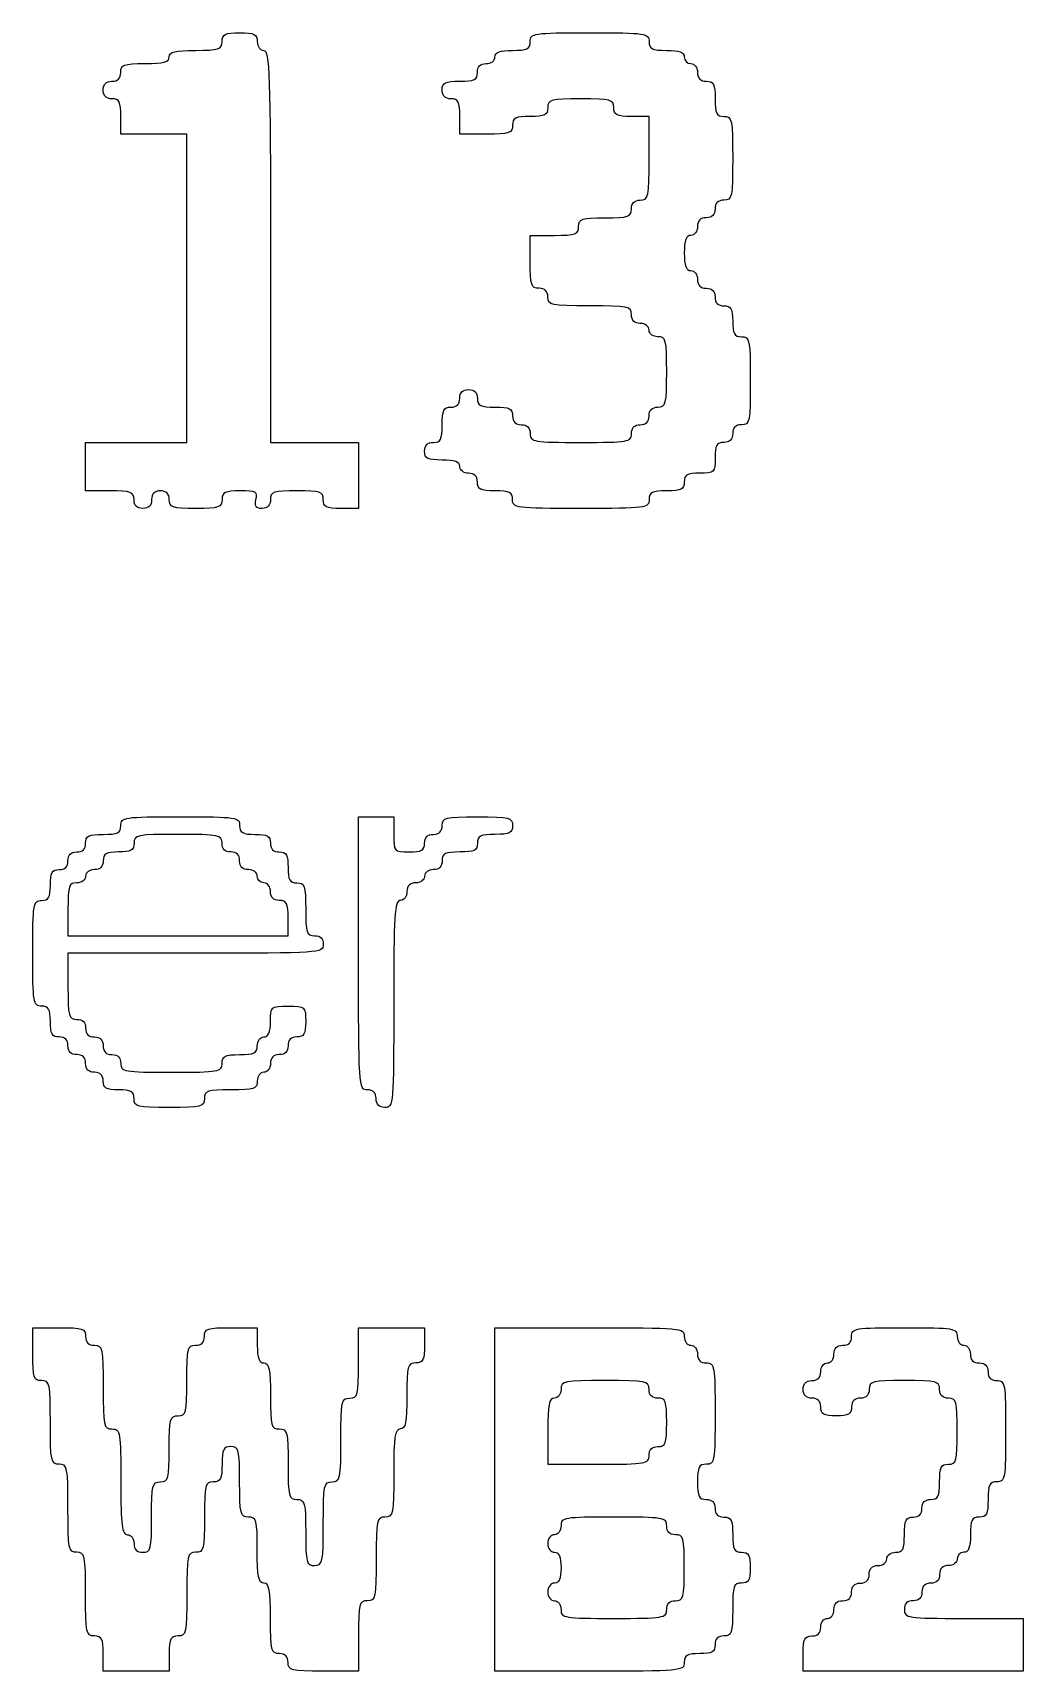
# Model space of a CAD drawing. Extents: x 1.2 to 12.3, y 1.4 to 9.8.
# Drawn here: x 9.998 to 12.186, y 5.849 to 9.466 of the extents above; entities that cross this region are included whole.
import ezdxf

# ---------------------------------------------------------------- set-up
doc = ezdxf.new("R2010")
doc.units = 0
doc.layers.get('0').update_dxf_attribs({"linetype": 'CONTINUOUS'})

msp = doc.modelspace()

# ---------------------------------------------------------------- linework, layer by layer
at = {"color": 7}
for p, q in [((10.192332, 9.242717), (10.192332, 9.281609)), ((10.941035, 9.242706), (10.941035, 9.281598)), ((11.359137, 9.281599), (11.32024, 9.281599)), ((11.359137, 9.189238), (11.359137, 9.281599)), ((10.265257, 9.242717), (10.192332, 9.242717)), ((10.338182, 9.242717), (10.265257, 9.242717)), ((10.338182, 8.902397), (10.338182, 9.242717)), ((10.999373, 9.242706), (10.941035, 9.242706)), ((11.096609, 8.96074), (11.096609, 9.019078)), ((11.096609, 9.019078), (11.150088, 9.019078)), ((10.522923, 8.99477), (10.522923, 8.562079)), ((10.338182, 8.562078), (10.338182, 8.902397)), ((10.114544, 8.5086), (10.114544, 8.562078)), ((10.114544, 8.562078), (10.226364, 8.562078)), ((10.226364, 8.562078), (10.338182, 8.562078)), ((10.522923, 8.562079), (10.620158, 8.562079)), ((10.620158, 8.562079), (10.717392, 8.562079)), ((10.717392, 8.562079), (10.717392, 8.489153)), ((10.114544, 8.455121), (10.114544, 8.5086)), ((10.717392, 8.489153), (10.717392, 8.416228)), ((10.168022, 8.455121), (10.114544, 8.455121)), ((10.221503, 8.435675), (10.221501, 8.435674)), ((11.057713, 8.435664), (11.057713, 8.435674)), ((10.717392, 8.416228), (10.6785, 8.416228)), ((10.717394, 7.434164), (10.717394, 7.735589)), ((10.717394, 7.735589), (10.756287, 7.735589)), ((10.756287, 7.735589), (10.795179, 7.735589)), ((10.795179, 7.735589), (10.795179, 7.696696)), ((10.075647, 7.531399), (10.075647, 7.473061)), ((10.561817, 7.473061), (10.561821, 7.511951)), ((10.075647, 7.473061), (10.318732, 7.473061)), ((10.318732, 7.473061), (10.561817, 7.473061)), ((10.357627, 7.434169), (10.075648, 7.434169)), ((10.075648, 7.434169), (10.075648, 7.361244)), ((10.221499, 7.113296), (10.221501, 7.113292)), ((10.756289, 7.113291), (10.756288, 7.113292)), ((9.997863, 6.549328), (9.997863, 6.607667)), ((9.997863, 6.607667), (10.056201, 6.607667)), ((10.435413, 6.607668), (10.493752, 6.607668)), ((10.493752, 6.607668), (10.493752, 6.568776)), ((10.717394, 6.529883), (10.717394, 6.607671)), ((10.717394, 6.607671), (10.790318, 6.607671)), ((10.790318, 6.607671), (10.863243, 6.607671)), ((10.863243, 6.607671), (10.863243, 6.568778)), ((11.01882, 6.228462), (11.01882, 6.607675)), ((11.01882, 6.607675), (11.227874, 6.607675)), ((11.1355, 6.379175), (11.1355, 6.306249)), ((11.1355, 6.306249), (11.24732, 6.306249)), ((11.359139, 6.325696), (11.359141, 6.325697)), ((11.018821, 5.849257), (11.01882, 6.228462)), ((11.398033, 5.985376), (11.398033, 5.985377)), ((12.054369, 5.96593), (12.185634, 5.96593)), ((12.185634, 5.96593), (12.185634, 5.907592)), ((10.717389, 5.927035), (10.717389, 5.849248)), ((12.185634, 5.907592), (12.185634, 5.849253)), ((10.153438, 5.849254), (10.153438, 5.888141)), ((10.299272, 5.888147), (10.299272, 5.849254)), ((11.699459, 5.849253), (11.699461, 5.888143)), ((10.226363, 5.849254), (10.153438, 5.849254)), ((10.299272, 5.849254), (10.226363, 5.849254)), ((10.717389, 5.849248), (10.639594, 5.849248)), ((11.227876, 5.849257), (11.018821, 5.849257)), ((11.942543, 5.849253), (11.699459, 5.849253)), ((12.185634, 5.849253), (11.942543, 5.849253))]:
    msp.add_line(p, q, dxfattribs=at)
for points in [[(10.357627, 9.427462), (10.409486, 9.427462), (10.415965, 9.429605), (10.415965, 9.446908)], [(10.415965, 9.446908), (10.415965, 9.463114), (10.422419, 9.466355), (10.454858, 9.466355)], [(10.454858, 9.466355), (10.48727, 9.466355), (10.49375, 9.46313), (10.49375, 9.446908)], [(10.49375, 9.446908), (10.49375, 9.436106), (10.500203, 9.427462), (10.508337, 9.427462)], [(11.057712, 9.427451), (11.090124, 9.427451), (11.096604, 9.430679), (11.096604, 9.446898)], [(11.096604, 9.446898), (11.096604, 9.465384), (11.103057, 9.466344), (11.227871, 9.466344)], [(11.227871, 9.466344), (11.352654, 9.466344), (11.359136, 9.465392), (11.359136, 9.446898)], [(11.359136, 9.446898), (11.359136, 9.430692), (11.365589, 9.427451), (11.398028, 9.427451)], [(10.24581, 9.398289), (10.286867, 9.398289), (10.299289, 9.401649), (10.299289, 9.412875)], [(10.299289, 9.412875), (10.299289, 9.42422), (10.312248, 9.427462), (10.357627, 9.427462)], [(10.508337, 9.427462), (10.521082, 9.427462), (10.522923, 9.372901), (10.522923, 8.99477)], [(10.999372, 9.398278), (11.010167, 9.398278), (11.018819, 9.404731), (11.018819, 9.412864)], [(11.018819, 9.412864), (11.018819, 9.423397), (11.029614, 9.427451), (11.057712, 9.427451)], [(11.398028, 9.427451), (11.426118, 9.427451), (11.43692, 9.423418), (11.43692, 9.412864)], [(11.43692, 9.412864), (11.43692, 9.404845), (11.443508, 9.398278), (11.451507, 9.398278)], [(10.172885, 9.359395), (10.185844, 9.359395), (10.192332, 9.365848), (10.192332, 9.378842)], [(10.192332, 9.378842), (10.192332, 9.395929), (10.198785, 9.398289), (10.24581, 9.398289)], [(10.941033, 9.359384), (10.973445, 9.359384), (10.979925, 9.362609), (10.979925, 9.378831)], [(10.979925, 9.378831), (10.979925, 9.391798), (10.986379, 9.398278), (10.999372, 9.398278)], [(11.451507, 9.398278), (11.459606, 9.398278), (11.466093, 9.389634), (11.466093, 9.378831)], [(11.466093, 9.378831), (11.466093, 9.365864), (11.472546, 9.359384), (11.48554, 9.359384)], [(10.153438, 9.339948), (10.153438, 9.352915), (10.159891, 9.359395), (10.172885, 9.359395)], [(10.172885, 9.320501), (10.159926, 9.320501), (10.153438, 9.326954), (10.153438, 9.339948)], [(10.902141, 9.339937), (10.902141, 9.356143), (10.908594, 9.359384), (10.941033, 9.359384)], [(10.921588, 9.32049), (10.908628, 9.32049), (10.902141, 9.326943), (10.902141, 9.339937)], [(11.48554, 9.359384), (11.501746, 9.359384), (11.504987, 9.352931), (11.504987, 9.320492)], [(10.192332, 9.281609), (10.192332, 9.314021), (10.189106, 9.320501), (10.172885, 9.320501)], [(10.941035, 9.281598), (10.941035, 9.31401), (10.937809, 9.32049), (10.921588, 9.32049)], [(11.135496, 9.301046), (11.135496, 9.284841), (11.129042, 9.281599), (11.096603, 9.281599)], [(11.208422, 9.320493), (11.141977, 9.320493), (11.135496, 9.318747), (11.135496, 9.301046)], [(11.281348, 9.301046), (11.281348, 9.318765), (11.274894, 9.320493), (11.208422, 9.320493)], [(11.32024, 9.281599), (11.287828, 9.281599), (11.281348, 9.284825), (11.281348, 9.301046)], [(11.504987, 9.320492), (11.504987, 9.288079), (11.508212, 9.2816), (11.524434, 9.2816)], [(11.057711, 9.262153), (11.057711, 9.244865), (11.051258, 9.242706), (10.999373, 9.242706)], [(11.096603, 9.281599), (11.064191, 9.281599), (11.057711, 9.278374), (11.057711, 9.262153)], [(11.524434, 9.2816), (11.542515, 9.2816), (11.543881, 9.275147), (11.543881, 9.189228)], [(11.33969, 9.096866), (11.357772, 9.096866), (11.359137, 9.103319), (11.359137, 9.189238)], [(11.543881, 9.189228), (11.543881, 9.103338), (11.542531, 9.096855), (11.524434, 9.096855)], [(11.320243, 9.077419), (11.320243, 9.090386), (11.326696, 9.096866), (11.33969, 9.096866)], [(11.524434, 9.096855), (11.511475, 9.096855), (11.504987, 9.090402), (11.504987, 9.077409)], [(11.203566, 9.038525), (11.203566, 9.055813), (11.210019, 9.057972), (11.261905, 9.057972)], [(11.261905, 9.057972), (11.313763, 9.057972), (11.320243, 9.060115), (11.320243, 9.077419)], [(11.48554, 9.057962), (11.472581, 9.057962), (11.466093, 9.051509), (11.466093, 9.038515)], [(11.504987, 9.077409), (11.504987, 9.064441), (11.498534, 9.057962), (11.48554, 9.057962)], [(11.150088, 9.019078), (11.19708, 9.019078), (11.203566, 9.021433), (11.203566, 9.038525)], [(11.451507, 9.019068), (11.440968, 9.019068), (11.43692, 9.008265), (11.43692, 8.980176)], [(11.466093, 9.038515), (11.466093, 9.027712), (11.45964, 9.019068), (11.451507, 9.019068)], [(11.43692, 8.980176), (11.43692, 8.952085), (11.440953, 8.941283), (11.451507, 8.941283)], [(11.116056, 8.902401), (11.098768, 8.902401), (11.096609, 8.908854), (11.096609, 8.96074)], [(11.451507, 8.941283), (11.459606, 8.941283), (11.466093, 8.932639), (11.466093, 8.921836)], [(11.135503, 8.882954), (11.135503, 8.895922), (11.12905, 8.902401), (11.116056, 8.902401)], [(11.466093, 8.921836), (11.466093, 8.908869), (11.472546, 8.90239), (11.48554, 8.90239)], [(11.48554, 8.90239), (11.498499, 8.90239), (11.504987, 8.895936), (11.504987, 8.882943)], [(11.227877, 8.863508), (11.141987, 8.863508), (11.135503, 8.864857), (11.135503, 8.882954)], [(11.320249, 8.844061), (11.320249, 8.862142), (11.313796, 8.863508), (11.227877, 8.863508)], [(11.504987, 8.882943), (11.504987, 8.869976), (11.51144, 8.863496), (11.524434, 8.863496)], [(11.524434, 8.863496), (11.540177, 8.863496), (11.543881, 8.857043), (11.543881, 8.829463)], [(11.339696, 8.824614), (11.326737, 8.824614), (11.320249, 8.831067), (11.320249, 8.844061)], [(11.543881, 8.829463), (11.543881, 8.801911), (11.547577, 8.795431), (11.563328, 8.795431)], [(11.359143, 8.810027), (11.359143, 8.818126), (11.350499, 8.824614), (11.339696, 8.824614)], [(11.37859, 8.795441), (11.367781, 8.795441), (11.359143, 8.801894), (11.359143, 8.810027)], [(11.398037, 8.717654), (11.398037, 8.788959), (11.396423, 8.795441), (11.37859, 8.795441)], [(11.563328, 8.795431), (11.581475, 8.795431), (11.582774, 8.788978), (11.582774, 8.698197)], [(11.37859, 8.639866), (11.396415, 8.639866), (11.398037, 8.64632), (11.398037, 8.717654)], [(11.582774, 8.698197), (11.582774, 8.607445), (11.581557, 8.600963), (11.563328, 8.600963)], [(10.921591, 8.639866), (10.934551, 8.639866), (10.941038, 8.64632), (10.941038, 8.659313)], [(10.941038, 8.659313), (10.941038, 8.67228), (10.947491, 8.67876), (10.960485, 8.67876)], [(10.960485, 8.67876), (10.973444, 8.67876), (10.979932, 8.672307), (10.979932, 8.659313)], [(10.979932, 8.659313), (10.979932, 8.643107), (10.986385, 8.639866), (11.018824, 8.639866)], [(10.902144, 8.600974), (10.902144, 8.633386), (10.90537, 8.639866), (10.921591, 8.639866)], [(11.018824, 8.639866), (11.051237, 8.639866), (11.057716, 8.636641), (11.057716, 8.620419)], [(11.057716, 8.620419), (11.057716, 8.607452), (11.064169, 8.600973), (11.077163, 8.600973)], [(11.339696, 8.600973), (11.352655, 8.600973), (11.359143, 8.607426), (11.359143, 8.620419)], [(11.359143, 8.620419), (11.359143, 8.633387), (11.365596, 8.639866), (11.37859, 8.639866)], [(10.882698, 8.562082), (10.898903, 8.562082), (10.902144, 8.568535), (10.902144, 8.600974)], [(11.077163, 8.600973), (11.090122, 8.600973), (11.09661, 8.594519), (11.09661, 8.581526)], [(11.09661, 8.581526), (11.09661, 8.563209), (11.103063, 8.562079), (11.208429, 8.562079)], [(11.208429, 8.562079), (11.313766, 8.562079), (11.320249, 8.563217), (11.320249, 8.581526)], [(11.320249, 8.581526), (11.320249, 8.594493), (11.326702, 8.600973), (11.339696, 8.600973)], [(11.543881, 8.581516), (11.543881, 8.568549), (11.537428, 8.562069), (11.524434, 8.562069)], [(11.563328, 8.600963), (11.550368, 8.600963), (11.543881, 8.59451), (11.543881, 8.581516)], [(10.863251, 8.542635), (10.863251, 8.555602), (10.869704, 8.562082), (10.882698, 8.562082)], [(10.902143, 8.523188), (10.86973, 8.523188), (10.863251, 8.526413), (10.863251, 8.542635)], [(11.524434, 8.562069), (11.508691, 8.562069), (11.504987, 8.555616), (11.504987, 8.528037)], [(10.941035, 8.508602), (10.941035, 8.519135), (10.93024, 8.523188), (10.902143, 8.523188)], [(10.960482, 8.494015), (10.949679, 8.494015), (10.941035, 8.500468), (10.941035, 8.508602)], [(11.504987, 8.528037), (11.504987, 8.495625), (11.503373, 8.494004), (11.470955, 8.494004)], [(10.979929, 8.474568), (10.979929, 8.487535), (10.973476, 8.494015), (10.960482, 8.494015)], [(11.018821, 8.455121), (10.986408, 8.455121), (10.979929, 8.458347), (10.979929, 8.474568)], [(11.436922, 8.474558), (11.436922, 8.458352), (11.430469, 8.455111), (11.39803, 8.455111)], [(11.470955, 8.494004), (11.443402, 8.494004), (11.436922, 8.490308), (11.436922, 8.474558)], [(10.221501, 8.435674), (10.221501, 8.452761), (10.215048, 8.455121), (10.168022, 8.455121)], [(10.24095, 8.416228), (10.22799, 8.416228), (10.221503, 8.422681), (10.221503, 8.435675)], [(10.260397, 8.435675), (10.260397, 8.422708), (10.253943, 8.416228), (10.24095, 8.416228)], [(10.279843, 8.455122), (10.266884, 8.455122), (10.260397, 8.448669), (10.260397, 8.435675)], [(10.29929, 8.435675), (10.29929, 8.448642), (10.292837, 8.455122), (10.279843, 8.455122)], [(10.357629, 8.416228), (10.30577, 8.416228), (10.29929, 8.418371), (10.29929, 8.435675)], [(10.415967, 8.435675), (10.415967, 8.418387), (10.409514, 8.416228), (10.357629, 8.416228)], [(10.455995, 8.455122), (10.422447, 8.455122), (10.415967, 8.451963), (10.415967, 8.435675)], [(10.490935, 8.435675), (10.495438, 8.452796), (10.4912, 8.455122), (10.455995, 8.455122)], [(10.504392, 8.416228), (10.490647, 8.416228), (10.48717, 8.421268), (10.490935, 8.435675)], [(10.522931, 8.435675), (10.522931, 8.423031), (10.516478, 8.416228), (10.504392, 8.416228)], [(10.581269, 8.455122), (10.529411, 8.455122), (10.522931, 8.452979), (10.522931, 8.435675)], [(10.639608, 8.435675), (10.639608, 8.452963), (10.633155, 8.455122), (10.581269, 8.455122)], [(10.6785, 8.416228), (10.646088, 8.416228), (10.639608, 8.419453), (10.639608, 8.435675)], [(11.057713, 8.435674), (11.057713, 8.45188), (11.05126, 8.455121), (11.018821, 8.455121)], [(11.208425, 8.416217), (11.064196, 8.416217), (11.057713, 8.417011), (11.057713, 8.435664)], [(11.359138, 8.435664), (11.359138, 8.41705), (11.352684, 8.416217), (11.208425, 8.416217)], [(11.39803, 8.455111), (11.365617, 8.455111), (11.359138, 8.451885), (11.359138, 8.435664)], [(10.153435, 7.696699), (10.185848, 7.696699), (10.192327, 7.699924), (10.192327, 7.716145)], [(10.192327, 7.716145), (10.192327, 7.734629), (10.198781, 7.735592), (10.323594, 7.735592)], [(10.323594, 7.735592), (10.448378, 7.735592), (10.454859, 7.73464), (10.454859, 7.716145)], [(10.454859, 7.716145), (10.454859, 7.700403), (10.461312, 7.696699), (10.488891, 7.696699)], [(10.88269, 7.696698), (10.89565, 7.696698), (10.902137, 7.703151), (10.902137, 7.716145)], [(10.902137, 7.716145), (10.902137, 7.73397), (10.908591, 7.735591), (10.979925, 7.735591)], [(10.979925, 7.735591), (11.051229, 7.735591), (11.057712, 7.733977), (11.057712, 7.716145)], [(11.057712, 7.716145), (11.057712, 7.699939), (11.051259, 7.696698), (11.01882, 7.696698)], [(10.095096, 7.657805), (10.108055, 7.657805), (10.114543, 7.664258), (10.114543, 7.677252)], [(10.114543, 7.677252), (10.114543, 7.693457), (10.120996, 7.696699), (10.153435, 7.696699)], [(10.221499, 7.677251), (10.221499, 7.661508), (10.215046, 7.657804), (10.187467, 7.657804)], [(10.318733, 7.696698), (10.22798, 7.696698), (10.221499, 7.695428), (10.221499, 7.677251)], [(10.415967, 7.677251), (10.415967, 7.695399), (10.409513, 7.696698), (10.318733, 7.696698)], [(10.435413, 7.657804), (10.422454, 7.657804), (10.415967, 7.664257), (10.415967, 7.677251)], [(10.488891, 7.696699), (10.516437, 7.696699), (10.522924, 7.693002), (10.522924, 7.677252)], [(10.522924, 7.677252), (10.522924, 7.664284), (10.529377, 7.657805), (10.54237, 7.657805)], [(10.795179, 7.696696), (10.795179, 7.658732), (10.795972, 7.657804), (10.829211, 7.657804)], [(10.829211, 7.657804), (10.856764, 7.657804), (10.863244, 7.6615), (10.863244, 7.677251)], [(10.863244, 7.677251), (10.863244, 7.690218), (10.869697, 7.696698), (10.88269, 7.696698)], [(10.979927, 7.677251), (10.979927, 7.661045), (10.973474, 7.657804), (10.941035, 7.657804)], [(11.01882, 7.696698), (10.986407, 7.696698), (10.979927, 7.69347), (10.979927, 7.677251)], [(10.056202, 7.618911), (10.069162, 7.618911), (10.075649, 7.625364), (10.075649, 7.638358)], [(10.075649, 7.638358), (10.075649, 7.651325), (10.082102, 7.657805), (10.095096, 7.657805)], [(10.153434, 7.638357), (10.153434, 7.62539), (10.146981, 7.61891), (10.133987, 7.61891)], [(10.187467, 7.657804), (10.159921, 7.657804), (10.153434, 7.654108), (10.153434, 7.638357)], [(10.45486, 7.638357), (10.45486, 7.651325), (10.448407, 7.657804), (10.435413, 7.657804)], [(10.474307, 7.61891), (10.461348, 7.61891), (10.45486, 7.625364), (10.45486, 7.638357)], [(10.54237, 7.657805), (10.558113, 7.657805), (10.561817, 7.651352), (10.561817, 7.623772)], [(10.902143, 7.638357), (10.902143, 7.62539), (10.89569, 7.61891), (10.882696, 7.61891)], [(10.941035, 7.657804), (10.908623, 7.657804), (10.902143, 7.654579), (10.902143, 7.638357)], [(10.036755, 7.584879), (10.036755, 7.612431), (10.040452, 7.618911), (10.056202, 7.618911)], [(10.114541, 7.604324), (10.114541, 7.596225), (10.105897, 7.589738), (10.095094, 7.589738)], [(10.133987, 7.61891), (10.123192, 7.61891), (10.114541, 7.612457), (10.114541, 7.604324)], [(10.493754, 7.604324), (10.493754, 7.612423), (10.48511, 7.61891), (10.474307, 7.61891)], [(10.508341, 7.589738), (10.500321, 7.589738), (10.493754, 7.596326), (10.493754, 7.604324)], [(10.561817, 7.623772), (10.561817, 7.59622), (10.565514, 7.58974), (10.581264, 7.58974)], [(10.863249, 7.604324), (10.863249, 7.596225), (10.854605, 7.589737), (10.843802, 7.589737)], [(10.882696, 7.61891), (10.871888, 7.61891), (10.863249, 7.612457), (10.863249, 7.604324)], [(10.017309, 7.550846), (10.033051, 7.550846), (10.036755, 7.557299), (10.036755, 7.584879)], [(10.095094, 7.589738), (10.077806, 7.589738), (10.075647, 7.583284), (10.075647, 7.531399)], [(10.522927, 7.570291), (10.522927, 7.581094), (10.516474, 7.589738), (10.508341, 7.589738)], [(10.542374, 7.550844), (10.529415, 7.550844), (10.522927, 7.557297), (10.522927, 7.570291)], [(10.581264, 7.58974), (10.598552, 7.58974), (10.600711, 7.583287), (10.600711, 7.531401)], [(10.824355, 7.57029), (10.824355, 7.559487), (10.817902, 7.550844), (10.809769, 7.550844)], [(10.843802, 7.589737), (10.830843, 7.589737), (10.824355, 7.583284), (10.824355, 7.57029)], [(9.997862, 7.434165), (9.997862, 7.544364), (9.998946, 7.550846), (10.017309, 7.550846)], [(10.561821, 7.511951), (10.561821, 7.544364), (10.558595, 7.550844), (10.542374, 7.550844)], [(10.600711, 7.531401), (10.600711, 7.479543), (10.602854, 7.473063), (10.620158, 7.473063)], [(10.809769, 7.550844), (10.79722, 7.550844), (10.795182, 7.518976), (10.795182, 7.322344)], [(10.639605, 7.453616), (10.639605, 7.434614), (10.633152, 7.434169), (10.357627, 7.434169)], [(10.620158, 7.473063), (10.633117, 7.473063), (10.639605, 7.46661), (10.639605, 7.453616)], [(10.017309, 7.317485), (9.998944, 7.317485), (9.997862, 7.323938), (9.997862, 7.434165)], [(10.736841, 7.132739), (10.717812, 7.132739), (10.717394, 7.139192), (10.717394, 7.434164)], [(10.075648, 7.361244), (10.075648, 7.294799), (10.077395, 7.288318), (10.095095, 7.288318)], [(10.036755, 7.283452), (10.036755, 7.310998), (10.033059, 7.317485), (10.017309, 7.317485)], [(10.522926, 7.283457), (10.522926, 7.316676), (10.523878, 7.317489), (10.561818, 7.317489)], [(10.561818, 7.317489), (10.599783, 7.317489), (10.60071, 7.316695), (10.60071, 7.283457)], [(10.795182, 7.322344), (10.795182, 7.100326), (10.794627, 7.093844), (10.775736, 7.093844)], [(10.056202, 7.24942), (10.04046, 7.24942), (10.036755, 7.255873), (10.036755, 7.283452)], [(10.095095, 7.288318), (10.108055, 7.288318), (10.114542, 7.281865), (10.114542, 7.268871)], [(10.508339, 7.249424), (10.518523, 7.249424), (10.522926, 7.259688), (10.522926, 7.283457)], [(10.60071, 7.283457), (10.60071, 7.255904), (10.597014, 7.249424), (10.581263, 7.249424)], [(10.075649, 7.229973), (10.075649, 7.24294), (10.069196, 7.24942), (10.056202, 7.24942)], [(10.114542, 7.268871), (10.114542, 7.255904), (10.120995, 7.249424), (10.133989, 7.249424)], [(10.133989, 7.249424), (10.146948, 7.249424), (10.153436, 7.242971), (10.153436, 7.229977)], [(10.493753, 7.229977), (10.493753, 7.24078), (10.500206, 7.249424), (10.508339, 7.249424)], [(10.581263, 7.249424), (10.568304, 7.249424), (10.561816, 7.242971), (10.561816, 7.229977)], [(10.095096, 7.210526), (10.082137, 7.210526), (10.075649, 7.216979), (10.075649, 7.229973)], [(10.114543, 7.191079), (10.114543, 7.204046), (10.10809, 7.210526), (10.095096, 7.210526)], [(10.153436, 7.229977), (10.153436, 7.21701), (10.159889, 7.210531), (10.172883, 7.210531)], [(10.172883, 7.210531), (10.185842, 7.210531), (10.19233, 7.204077), (10.19233, 7.191084)], [(10.415968, 7.191084), (10.415968, 7.207289), (10.422421, 7.210531), (10.454861, 7.210531)], [(10.454861, 7.210531), (10.487273, 7.210531), (10.493753, 7.213756), (10.493753, 7.229977)], [(10.54237, 7.210531), (10.52941, 7.210531), (10.522923, 7.204077), (10.522923, 7.191084)], [(10.561816, 7.229977), (10.561816, 7.21701), (10.555363, 7.210531), (10.54237, 7.210531)], [(10.13399, 7.171632), (10.12103, 7.171632), (10.114543, 7.178086), (10.114543, 7.191079)], [(10.153437, 7.152185), (10.153437, 7.165153), (10.146983, 7.171632), (10.13399, 7.171632)], [(10.19233, 7.191084), (10.19233, 7.172767), (10.198783, 7.171637), (10.304148, 7.171637)], [(10.304148, 7.171637), (10.409486, 7.171637), (10.415968, 7.172775), (10.415968, 7.191084)], [(10.508336, 7.171637), (10.500237, 7.171637), (10.49375, 7.162993), (10.49375, 7.15219)], [(10.522923, 7.191084), (10.522923, 7.180281), (10.51647, 7.171637), (10.508336, 7.171637)], [(10.187469, 7.132739), (10.159923, 7.132739), (10.153437, 7.136435), (10.153437, 7.152185)], [(10.221501, 7.113292), (10.221501, 7.129034), (10.215048, 7.132739), (10.187469, 7.132739)], [(10.435411, 7.132743), (10.383553, 7.132743), (10.377073, 7.1306), (10.377073, 7.113296)], [(10.49375, 7.15219), (10.49375, 7.134902), (10.487297, 7.132743), (10.435411, 7.132743)], [(10.756288, 7.113292), (10.756288, 7.126259), (10.749835, 7.132739), (10.736841, 7.132739)], [(10.299287, 7.093849), (10.22798, 7.093849), (10.221499, 7.095463), (10.221499, 7.113296)], [(10.377073, 7.113296), (10.377073, 7.095469), (10.37062, 7.093849), (10.299287, 7.093849)], [(10.775736, 7.093844), (10.762776, 7.093844), (10.756289, 7.100297), (10.756289, 7.113291)], [(10.056201, 6.607667), (10.10806, 6.607667), (10.11454, 6.605524), (10.11454, 6.58822)], [(10.11454, 6.58822), (10.11454, 6.575253), (10.120993, 6.568773), (10.133987, 6.568773)], [(10.357628, 6.568774), (10.370588, 6.568774), (10.377075, 6.575227), (10.377075, 6.588221)], [(10.377075, 6.588221), (10.377075, 6.605509), (10.383528, 6.607668), (10.435413, 6.607668)], [(11.227874, 6.607675), (11.430444, 6.607675), (11.436926, 6.607066), (11.436926, 6.588228)], [(11.436926, 6.588228), (11.436926, 6.577425), (11.443379, 6.568781), (11.451513, 6.568781)], [(11.786976, 6.568779), (11.799936, 6.568779), (11.806423, 6.575232), (11.806423, 6.588226)], [(11.806423, 6.588226), (11.806423, 6.606591), (11.812877, 6.607673), (11.923104, 6.607673)], [(11.923104, 6.607673), (12.033302, 6.607673), (12.039783, 6.606588), (12.039783, 6.588226)], [(12.039783, 6.588226), (12.039783, 6.577423), (12.046237, 6.568779), (12.05437, 6.568779)], [(10.01731, 6.49099), (10.000022, 6.49099), (9.997863, 6.497443), (9.997863, 6.549328)], [(10.133987, 6.568773), (10.152068, 6.568773), (10.153433, 6.56232), (10.153433, 6.476401)], [(10.338181, 6.490987), (10.338181, 6.562291), (10.339795, 6.568774), (10.357628, 6.568774)], [(10.493752, 6.568776), (10.493752, 6.540685), (10.497784, 6.529883), (10.508338, 6.529883)], [(10.863243, 6.568778), (10.863243, 6.536366), (10.860018, 6.529886), (10.843796, 6.529886)], [(11.451513, 6.568781), (11.459611, 6.568781), (11.466099, 6.560137), (11.466099, 6.549334)], [(11.466099, 6.549334), (11.466099, 6.536367), (11.472552, 6.529887), (11.485546, 6.529887)], [(11.752943, 6.529885), (11.761042, 6.529885), (11.76753, 6.538529), (11.76753, 6.549332)], [(11.76753, 6.549332), (11.76753, 6.562299), (11.773983, 6.568779), (11.786976, 6.568779)], [(12.05437, 6.568779), (12.062469, 6.568779), (12.068956, 6.560135), (12.068956, 6.549332)], [(12.068956, 6.549332), (12.068956, 6.536365), (12.07541, 6.529885), (12.088403, 6.529885)], [(10.508338, 6.529883), (10.520001, 6.529883), (10.522925, 6.515297), (10.522925, 6.456958)], [(10.697947, 6.452096), (10.715772, 6.452096), (10.717394, 6.458549), (10.717394, 6.529883)], [(10.843796, 6.529886), (10.826077, 6.529886), (10.824349, 6.523433), (10.824349, 6.456961)], [(11.485546, 6.529887), (11.503868, 6.529887), (11.504993, 6.523434), (11.504993, 6.418068)], [(11.738357, 6.510438), (11.738357, 6.521241), (11.74481, 6.529885), (11.752943, 6.529885)], [(12.088403, 6.529885), (12.101363, 6.529885), (12.10785, 6.523432), (12.10785, 6.510438)], [(10.036757, 6.398618), (10.036757, 6.484508), (10.035407, 6.49099), (10.01731, 6.49099)], [(10.153433, 6.476401), (10.153433, 6.390511), (10.154783, 6.384028), (10.17288, 6.384028)], [(10.318735, 6.4132), (10.336562, 6.4132), (10.338181, 6.419653), (10.338181, 6.490987)], [(11.261907, 6.490994), (11.171155, 6.490994), (11.164673, 6.489724), (11.164673, 6.471548)], [(11.359141, 6.471548), (11.359141, 6.489695), (11.352688, 6.490994), (11.261907, 6.490994)], [(11.699463, 6.471545), (11.699463, 6.484512), (11.705916, 6.490992), (11.71891, 6.490992)], [(11.71891, 6.490992), (11.731869, 6.490992), (11.738357, 6.497445), (11.738357, 6.510438)], [(11.923103, 6.490992), (11.851799, 6.490992), (11.845315, 6.489378), (11.845315, 6.471545)], [(12.00089, 6.471545), (12.00089, 6.48937), (11.994437, 6.490992), (11.923103, 6.490992)], [(12.10785, 6.510438), (12.10785, 6.497471), (12.114303, 6.490992), (12.127297, 6.490992)], [(12.127297, 6.490992), (12.145619, 6.490992), (12.146744, 6.484538), (12.146744, 6.379173)], [(10.522925, 6.456958), (10.522925, 6.390513), (10.524671, 6.384032), (10.542372, 6.384032)], [(10.6785, 6.359724), (10.6785, 6.445614), (10.679849, 6.452096), (10.697947, 6.452096)], [(10.824349, 6.456961), (10.824349, 6.398622), (10.82146, 6.384035), (10.809763, 6.384035)], [(11.150087, 6.452101), (11.13841, 6.452101), (11.1355, 6.437514), (11.1355, 6.379175)], [(11.164673, 6.471548), (11.164673, 6.460745), (11.15822, 6.452101), (11.150087, 6.452101)], [(11.378588, 6.452101), (11.365629, 6.452101), (11.359141, 6.458554), (11.359141, 6.471548)], [(11.398035, 6.398622), (11.398035, 6.445621), (11.39568, 6.452101), (11.378588, 6.452101)], [(11.71891, 6.452098), (11.70595, 6.452098), (11.699463, 6.458551), (11.699463, 6.471545)], [(11.738357, 6.432651), (11.738357, 6.445618), (11.731903, 6.452098), (11.71891, 6.452098)], [(11.825868, 6.452098), (11.812909, 6.452098), (11.806421, 6.445645), (11.806421, 6.432651)], [(11.845315, 6.471545), (11.845315, 6.458577), (11.838862, 6.452098), (11.825868, 6.452098)], [(12.020337, 6.452098), (12.007378, 6.452098), (12.00089, 6.458551), (12.00089, 6.471545)], [(12.039784, 6.379173), (12.039784, 6.445617), (12.038038, 6.452098), (12.020337, 6.452098)], [(10.299288, 6.340274), (10.299288, 6.406719), (10.301034, 6.4132), (10.318735, 6.4132)], [(11.504993, 6.418068), (11.504993, 6.312731), (11.503908, 6.306249), (11.485546, 6.306249)], [(11.772389, 6.413204), (11.744837, 6.413204), (11.738357, 6.4169), (11.738357, 6.432651)], [(11.806421, 6.432651), (11.806421, 6.416908), (11.799968, 6.413204), (11.772389, 6.413204)], [(10.056204, 6.306245), (10.038122, 6.306245), (10.036757, 6.312698), (10.036757, 6.398618)], [(10.17288, 6.384028), (10.191245, 6.384028), (10.192327, 6.377575), (10.192327, 6.267348)], [(10.542372, 6.384032), (10.560197, 6.384032), (10.561819, 6.377579), (10.561819, 6.306245)], [(10.809763, 6.384035), (10.797772, 6.384035), (10.795176, 6.366747), (10.795176, 6.286801)], [(11.378588, 6.345144), (11.395675, 6.345144), (11.398035, 6.351597), (11.398035, 6.398622)], [(12.020337, 6.306246), (12.038056, 6.306246), (12.039784, 6.3127), (12.039784, 6.379173)], [(12.146744, 6.379173), (12.146744, 6.273836), (12.145659, 6.267353), (12.127297, 6.267353)], [(10.279841, 6.267348), (10.29756, 6.267348), (10.299288, 6.273801), (10.299288, 6.340274)], [(10.4354, 6.345142), (10.419194, 6.345142), (10.415953, 6.338689), (10.415953, 6.30625)], [(10.454847, 6.267354), (10.454847, 6.33866), (10.453233, 6.345142), (10.4354, 6.345142)], [(10.659053, 6.267351), (10.677135, 6.267351), (10.6785, 6.273804), (10.6785, 6.359724)], [(11.359141, 6.325697), (11.359141, 6.338664), (11.365594, 6.345144), (11.378588, 6.345144)], [(10.07565, 6.209011), (10.07565, 6.299763), (10.074433, 6.306245), (10.056204, 6.306245)], [(10.415953, 6.30625), (10.415953, 6.273837), (10.412728, 6.267357), (10.396506, 6.267357)], [(10.561819, 6.306245), (10.561819, 6.23494), (10.563433, 6.228458), (10.581265, 6.228458)], [(11.24732, 6.306249), (11.352657, 6.306249), (11.359139, 6.307387), (11.359139, 6.325696)], [(11.485546, 6.306249), (11.46934, 6.306249), (11.466099, 6.299796), (11.466099, 6.267356)], [(12.00089, 6.267354), (12.00089, 6.299767), (12.004115, 6.306246), (12.020337, 6.306246)], [(10.192327, 6.267348), (10.192327, 6.170114), (10.194735, 6.150667), (10.206914, 6.150667)], [(10.260394, 6.189562), (10.260394, 6.260866), (10.262008, 6.267348), (10.279841, 6.267348)], [(10.396506, 6.267357), (10.378679, 6.267357), (10.37706, 6.260904), (10.37706, 6.189571)], [(10.474294, 6.189568), (10.456469, 6.189568), (10.454847, 6.196021), (10.454847, 6.267354)], [(10.639606, 6.174979), (10.639606, 6.260869), (10.640955, 6.267351), (10.659053, 6.267351)], [(10.795176, 6.286801), (10.795176, 6.196049), (10.793959, 6.189567), (10.775729, 6.189567)], [(11.466099, 6.267356), (11.466099, 6.234944), (11.469327, 6.228464), (11.485546, 6.228464)], [(11.981443, 6.228462), (11.997649, 6.228462), (12.00089, 6.234915), (12.00089, 6.267354)], [(12.127297, 6.267353), (12.111091, 6.267353), (12.10785, 6.2609), (12.10785, 6.228461)], [(10.581265, 6.228458), (10.598985, 6.228458), (10.600712, 6.222004), (10.600712, 6.155532)], [(11.485546, 6.228464), (11.498505, 6.228464), (11.504993, 6.222011), (11.504993, 6.209017)], [(11.961996, 6.209015), (11.961996, 6.221982), (11.96845, 6.228462), (11.981443, 6.228462)], [(12.10785, 6.228461), (12.10785, 6.196048), (12.104625, 6.189568), (12.088403, 6.189568)], [(10.095097, 6.111777), (10.07695, 6.111777), (10.07565, 6.11823), (10.07565, 6.209011)], [(10.240947, 6.111774), (10.258772, 6.111774), (10.260394, 6.118227), (10.260394, 6.189562)], [(10.37706, 6.189571), (10.37706, 6.118266), (10.375446, 6.111783), (10.357613, 6.111783)], [(10.493741, 6.116642), (10.493741, 6.183086), (10.491995, 6.189568), (10.474294, 6.189568)], [(10.775729, 6.189567), (10.757648, 6.189567), (10.756282, 6.183114), (10.756282, 6.097195)], [(11.281352, 6.189569), (11.171153, 6.189569), (11.164671, 6.188485), (11.164671, 6.170123)], [(11.398033, 6.170123), (11.398033, 6.188487), (11.39158, 6.189569), (11.281352, 6.189569)], [(11.504993, 6.209017), (11.504993, 6.19605), (11.511446, 6.189571), (11.52444, 6.189571)], [(11.52444, 6.189571), (11.540645, 6.189571), (11.543887, 6.183117), (11.543887, 6.150678)], [(11.923103, 6.150676), (11.923103, 6.183088), (11.926328, 6.189568), (11.94255, 6.189568)], [(11.94255, 6.189568), (11.955509, 6.189568), (11.961996, 6.196021), (11.961996, 6.209015)], [(12.088403, 6.189568), (12.072198, 6.189568), (12.068956, 6.183115), (12.068956, 6.150676)], [(10.206914, 6.150667), (10.215013, 6.150667), (10.2215, 6.142024), (10.2215, 6.131221)], [(10.600712, 6.155532), (10.600712, 6.089087), (10.602459, 6.082607), (10.620159, 6.082607)], [(10.620159, 6.082607), (10.638241, 6.082607), (10.639606, 6.08906), (10.639606, 6.174979)], [(11.150084, 6.150676), (11.141986, 6.150676), (11.135498, 6.142032), (11.135498, 6.131229)], [(11.164671, 6.170123), (11.164671, 6.15932), (11.158218, 6.150676), (11.150084, 6.150676)], [(11.41748, 6.150676), (11.404521, 6.150676), (11.398033, 6.157129), (11.398033, 6.170123)], [(11.436927, 6.07775), (11.436927, 6.144194), (11.435181, 6.150676), (11.41748, 6.150676)], [(11.543887, 6.150678), (11.543887, 6.118266), (11.547112, 6.111786), (11.563333, 6.111786)], [(11.903656, 6.111784), (11.919862, 6.111784), (11.923103, 6.118237), (11.923103, 6.150676)], [(12.068956, 6.150676), (12.068956, 6.122586), (12.064924, 6.111784), (12.05437, 6.111784)], [(10.2215, 6.131221), (10.2215, 6.118253), (10.227953, 6.111774), (10.240947, 6.111774)], [(10.508327, 6.043716), (10.496651, 6.043716), (10.493741, 6.058303), (10.493741, 6.116642)], [(11.135498, 6.131229), (11.135498, 6.120426), (11.141951, 6.111782), (11.150084, 6.111782)], [(10.114544, 6.019405), (10.114544, 6.105295), (10.113195, 6.111777), (10.095097, 6.111777)], [(10.357613, 6.111783), (10.339531, 6.111783), (10.338166, 6.10533), (10.338166, 6.019411)], [(10.756282, 6.097195), (10.756282, 6.011305), (10.754933, 6.004822), (10.736835, 6.004822)], [(11.150084, 6.111782), (11.160268, 6.111782), (11.164671, 6.101519), (11.164671, 6.07775)], [(11.164671, 6.07775), (11.164671, 6.053982), (11.160303, 6.043717), (11.150084, 6.043717)], [(11.41748, 6.004824), (11.435199, 6.004824), (11.436927, 6.011277), (11.436927, 6.07775)], [(11.563333, 6.111786), (11.579076, 6.111786), (11.58278, 6.105333), (11.58278, 6.077754)], [(11.58278, 6.077754), (11.58278, 6.050208), (11.579084, 6.043721), (11.563333, 6.043721)], [(11.845315, 6.063164), (11.845315, 6.076131), (11.851768, 6.082611), (11.864762, 6.082611)], [(11.864762, 6.082611), (11.875557, 6.082611), (11.884209, 6.089064), (11.884209, 6.097197)], [(11.884209, 6.097197), (11.884209, 6.105296), (11.892853, 6.111784), (11.903656, 6.111784)], [(12.020337, 6.082611), (12.007377, 6.082611), (12.00089, 6.076158), (12.00089, 6.063164)], [(12.039783, 6.097198), (12.039783, 6.089099), (12.031139, 6.082611), (12.020337, 6.082611)], [(12.05437, 6.111784), (12.04635, 6.111784), (12.039783, 6.105196), (12.039783, 6.097198)], [(10.522914, 5.965929), (10.522914, 6.02859), (10.520091, 6.043716), (10.508327, 6.043716)], [(11.150084, 6.043717), (11.141986, 6.043717), (11.135498, 6.035073), (11.135498, 6.02427)], [(11.563333, 6.043721), (11.546046, 6.043721), (11.543887, 6.037268), (11.543887, 5.985383)], [(11.806421, 6.02427), (11.806421, 6.037237), (11.812875, 6.043717), (11.825868, 6.043717)], [(11.825868, 6.043717), (11.838828, 6.043717), (11.845315, 6.05017), (11.845315, 6.063164)], [(11.981443, 6.043717), (11.968484, 6.043717), (11.961996, 6.037264), (11.961996, 6.02427)], [(12.00089, 6.063164), (12.00089, 6.050197), (11.994437, 6.043717), (11.981443, 6.043717)], [(10.133991, 5.927033), (10.115909, 5.927033), (10.114544, 5.933486), (10.114544, 6.019405)], [(10.338166, 6.019411), (10.338166, 5.933521), (10.336816, 5.927039), (10.318719, 5.927039)], [(10.736835, 6.004822), (10.71901, 6.004822), (10.717389, 5.998369), (10.717389, 5.927035)], [(11.135498, 6.02427), (11.135498, 6.013467), (11.141951, 6.004823), (11.150084, 6.004823)], [(11.150084, 6.004823), (11.158183, 6.004823), (11.164671, 5.996179), (11.164671, 5.985376)], [(11.398033, 5.985377), (11.398033, 5.998344), (11.404486, 6.004824), (11.41748, 6.004824)], [(11.767528, 5.985376), (11.767528, 5.998343), (11.773981, 6.004823), (11.786975, 6.004823)], [(11.786975, 6.004823), (11.799934, 6.004823), (11.806421, 6.011276), (11.806421, 6.02427)], [(11.942549, 6.004824), (11.92959, 6.004824), (11.923102, 5.99837), (11.923102, 5.985377)], [(11.961996, 6.02427), (11.961996, 6.011303), (11.955543, 6.004824), (11.942549, 6.004824)], [(11.164671, 5.985376), (11.164671, 5.967012), (11.171124, 5.96593), (11.281352, 5.96593)], [(11.281352, 5.96593), (11.391551, 5.96593), (11.398033, 5.967014), (11.398033, 5.985376)], [(11.543887, 5.985383), (11.543887, 5.933524), (11.541743, 5.927045), (11.52444, 5.927045)], [(11.752941, 5.965929), (11.76104, 5.965929), (11.767528, 5.974573), (11.767528, 5.985376)], [(11.923102, 5.985377), (11.923102, 5.966893), (11.929555, 5.96593), (12.054369, 5.96593)], [(10.542361, 5.888142), (10.524536, 5.888142), (10.522914, 5.894595), (10.522914, 5.965929)], [(11.718908, 5.927036), (11.731867, 5.927036), (11.738355, 5.933489), (11.738355, 5.946482)], [(11.738355, 5.946482), (11.738355, 5.957285), (11.744808, 5.965929), (11.752941, 5.965929)], [(10.153438, 5.888141), (10.153438, 5.920553), (10.150213, 5.927033), (10.133991, 5.927033)], [(10.318719, 5.927039), (10.302513, 5.927039), (10.299272, 5.920586), (10.299272, 5.888147)], [(11.504993, 5.907598), (11.504993, 5.891855), (11.49854, 5.888151), (11.47096, 5.888151)], [(11.52444, 5.927045), (11.51148, 5.927045), (11.504993, 5.920591), (11.504993, 5.907598)], [(11.699461, 5.888143), (11.699461, 5.920556), (11.702686, 5.927036), (11.718908, 5.927036)], [(10.561807, 5.868695), (10.561807, 5.881662), (10.555354, 5.888142), (10.542361, 5.888142)], [(10.639594, 5.849248), (10.568291, 5.849248), (10.561807, 5.850862), (10.561807, 5.868695)], [(11.436928, 5.868704), (11.436928, 5.849863), (11.430475, 5.849257), (11.227876, 5.849257)], [(11.47096, 5.888151), (11.443408, 5.888151), (11.436928, 5.884455), (11.436928, 5.868704)]]:
    msp.add_open_spline(points, degree=3, dxfattribs=at)

doc.saveas('drawing.dxf')
